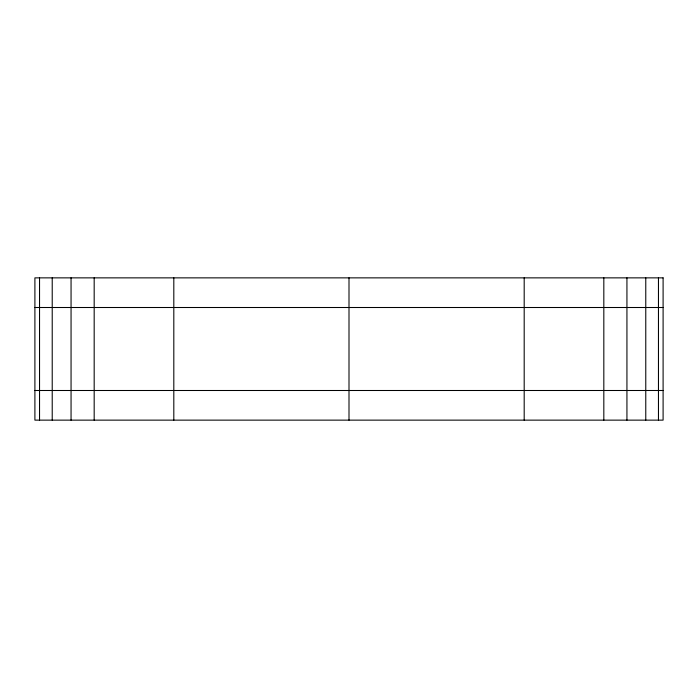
<?xml version="1.0" encoding="UTF-8"?>
<svg xmlns="http://www.w3.org/2000/svg" width="698" height="698" viewBox="0 0 698 698"><rect width="100%" height="100%" fill="white"/><g stroke="black" fill="none" stroke-linecap="round" stroke-linejoin="round"><path stroke-width="1.05" d="M34.9 307.504L663.1 307.504M34.9 390.496L663.1 390.496M658.458 277.865L658.458 420.135M645.772 277.865L645.772 420.135M626.935 277.865L626.935 420.135M603.822 277.865L603.822 420.135M524.189 277.865L524.189 420.135M349 277.865L349 420.135M173.811 277.865L173.811 420.135M94.178 277.865L94.178 420.135M71.056 277.865L71.056 420.135M52.219 277.865L52.219 420.135M39.542 277.865L39.542 420.135M663.1 277.865L34.9 277.865L34.9 420.135L663.1 420.135L663.1 277.865"/></g></svg>
